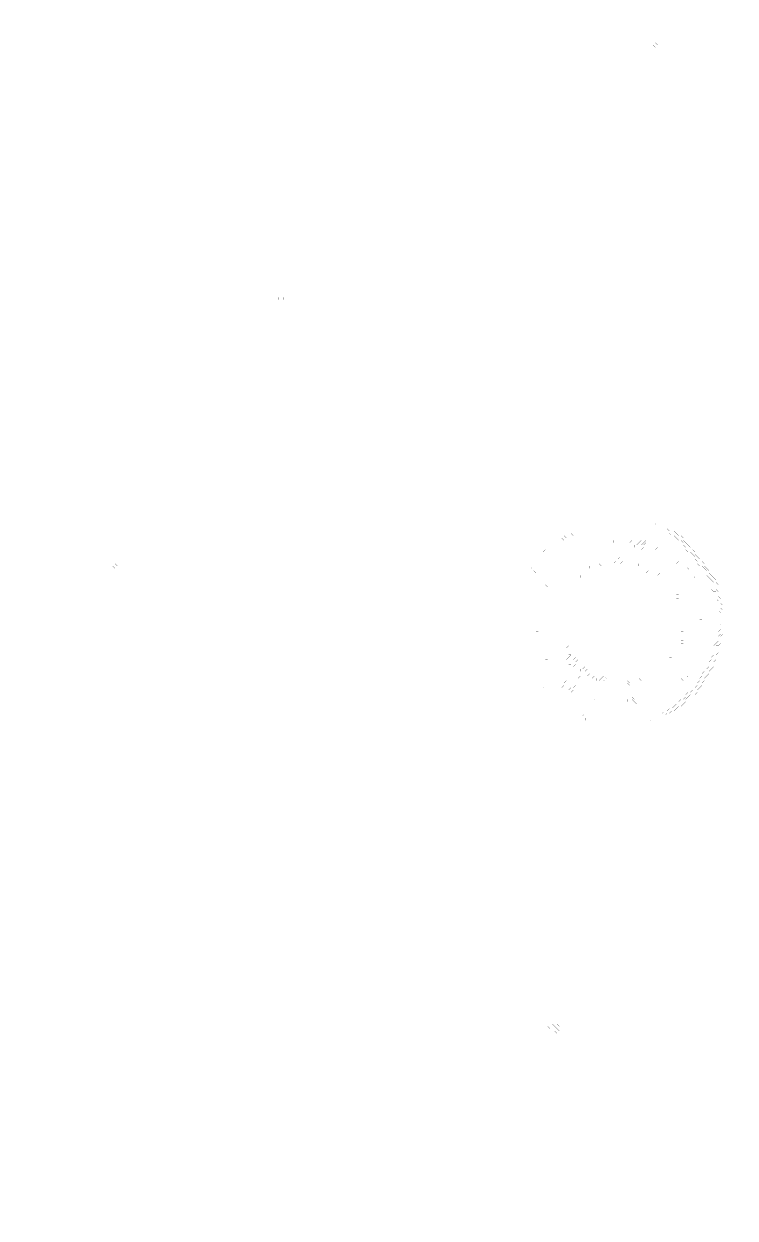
# Model space of a CAD drawing. Header units: metres. Extents: x 0 to 5040, y -5040 to 0.
# Drawn here: x 0 to 3000, y -5040 to 0 of the extents above; entities that cross this region are included whole.
import ezdxf

# ---------------------------------------------------------------- set-up
doc = ezdxf.new("R2010")
doc.units = ezdxf.units.M
for name, color, linetype in [('conductor', 1, 'Continuous'), ('dielectric', 8, 'Continuous'), ('substrate', 5, 'Continuous')]:
    doc.layers.add(name, color=color, linetype=linetype)

msp = doc.modelspace()

# ---------------------------------------------------------------- linework, layer by layer
at = {"layer": 'conductor', "const_width": 0.5}
for points in [[(2515.1, -2091), (2505.3, -2100.9), (2495.4, -2100.9), (2485.5, -2100.9), (2475.7, -2100.9), (2465.8, -2100.9), (2456, -2110.7), (2446.1, -2110.7), (2436.2, -2110.7), (2426.4, -2110.7), (2416.5, -2110.7), (2406.6, -2110.7), (2396.8, -2120.6), (2386.9, -2110.7), (2377.1, -2110.7), (2386.9, -2120.6), (2377.1, -2130.5), (2367.2, -2130.5), (2357.3, -2130.5), (2347.5, -2130.5), (2337.6, -2140.3), (2327.7, -2150.2), (2317.9, -2160.1), (2308, -2150.2), (2308, -2160.1), (2298.1, -2169.9), (2288.3, -2169.9), (2278.4, -2160.1), (2268.6, -2169.9), (2258.7, -2179.8), (2248.8, -2189.6), (2239, -2199.5), (2239, -2209.4), (2229.1, -2219.2), (2219.2, -2219.2), (2219.2, -2229.1), (2209.4, -2239), (2199.5, -2248.8), (2189.6, -2258.7), (2179.8, -2258.7), (2179.8, -2268.6), (2169.9, -2278.4), (2160.1, -2288.3), (2160.1, -2298.1), (2150.2, -2308), (2160.1, -2317.9), (2150.2, -2327.7), (2140.3, -2337.6), (2130.5, -2347.5), (2130.5, -2357.3), (2130.5, -2367.2), (2120.6, -2377.1), (2120.6, -2386.9), (2110.7, -2396.8), (2110.7, -2406.6), (2120.6, -2416.5), (2110.7, -2426.4), (2110.7, -2436.2), (2110.7, -2446.1), (2100.9, -2456), (2100.9, -2465.8), (2100.9, -2475.7), (2100.9, -2485.5), (2100.9, -2495.4), (2100.9, -2505.3), (2110.7, -2515.1), (2110.7, -2525), (2110.7, -2534.9), (2110.7, -2544.7), (2110.7, -2554.6), (2110.7, -2564.5), (2110.7, -2574.3), (2100.9, -2584.2), (2110.7, -2594), (2100.9, -2603.9), (2110.7, -2613.8), (2120.6, -2623.6), (2120.6, -2633.5), (2130.5, -2643.4), (2130.5, -2653.2), (2130.5, -2663.1), (2140.3, -2672.9), (2140.3, -2682.8), (2140.3, -2692.7), (2150.2, -2702.5), (2150.2, -2712.4), (2150.2, -2722.3), (2160.1, -2732.1), (2169.9, -2742), (2179.8, -2751.9), (2179.8, -2761.7), (2189.6, -2771.6), (2199.5, -2781.4), (2209.4, -2791.3), (2209.4, -2801.2), (2219.2, -2811), (2219.2, -2820.9), (2229.1, -2830.8), (2239, -2840.6), (2248.8, -2850.5), (2258.7, -2860.4), (2268.6, -2860.4), (2278.4, -2870.2), (2288.3, -2880.1), (2298.1, -2889.9), (2308, -2899.8), (2317.9, -2899.8), (2327.7, -2909.7), (2337.6, -2909.7), (2347.5, -2909.7), (2357.3, -2919.5), (2367.2, -2909.7), (2377.1, -2919.5), (2386.9, -2929.4), (2396.8, -2929.4), (2406.6, -2929.4), (2416.5, -2939.3), (2426.4, -2939.3), (2436.2, -2939.3), (2446.1, -2939.3), (2456, -2939.3), (2465.8, -2939.3), (2475.7, -2939.3), (2485.5, -2939.3), (2495.4, -2949.1), (2505.3, -2939.3), (2515.1, -2939.3), (2525, -2949.1), (2534.9, -2939.3), (2544.7, -2949.1), (2554.6, -2939.3), (2564.5, -2949.1), (2574.3, -2939.3), (2584.2, -2939.3), (2594, -2939.3), (2603.9, -2929.4), (2613.8, -2929.4), (2623.6, -2929.4), (2633.5, -2929.4), (2643.4, -2929.4), (2653.2, -2919.5), (2663.1, -2919.5), (2672.9, -2909.7), (2682.8, -2909.7), (2692.7, -2909.7), (2702.5, -2899.8), (2712.4, -2899.8), (2722.3, -2889.9), (2732.1, -2889.9), (2742, -2880.1), (2751.9, -2870.2), (2761.7, -2870.2), (2761.7, -2860.4), (2771.6, -2850.5), (2781.4, -2850.5), (2791.3, -2840.6), (2791.3, -2830.8), (2801.2, -2820.9), (2811, -2820.9), (2820.9, -2811), (2830.8, -2811), (2830.8, -2801.2), (2840.6, -2791.3), (2840.6, -2781.4), (2850.5, -2771.6), (2850.5, -2761.7), (2860.4, -2751.9), (2860.4, -2742), (2870.2, -2732.1), (2880.1, -2732.1), (2880.1, -2722.3), (2889.9, -2712.4), (2889.9, -2702.5), (2889.9, -2692.7), (2899.8, -2682.8), (2899.8, -2672.9), (2909.7, -2663.1), (2909.7, -2653.2), (2909.7, -2643.4), (2909.7, -2633.5), (2909.7, -2623.6), (2919.5, -2613.8), (2929.4, -2603.9), (2929.4, -2594), (2929.4, -2584.2), (2939.3, -2574.3), (2929.4, -2564.5), (2939.3, -2554.6), (2929.4, -2544.7), (2939.3, -2534.9), (2939.3, -2525), (2939.3, -2515.1), (2929.4, -2505.3), (2939.3, -2495.4), (2939.3, -2485.5), (2929.4, -2475.7), (2929.4, -2465.8), (2929.4, -2456), (2919.5, -2446.1), (2929.4, -2436.2), (2919.5, -2426.4), (2919.5, -2416.5), (2919.5, -2406.6), (2919.5, -2396.8), (2909.7, -2396.8), (2899.8, -2386.9), (2899.8, -2377.1), (2899.8, -2367.2), (2909.7, -2357.3), (2899.8, -2347.5), (2889.9, -2337.6), (2880.1, -2327.7), (2880.1, -2317.9), (2880.1, -2308), (2870.2, -2298.1), (2860.4, -2288.3), (2850.5, -2288.3), (2840.6, -2278.4), (2840.6, -2268.6), (2830.8, -2258.7), (2830.8, -2248.8), (2820.9, -2239), (2811, -2229.1), (2801.2, -2229.1), (2791.3, -2219.2), (2791.3, -2209.4), (2781.4, -2199.5), (2781.4, -2189.6), (2771.6, -2179.8), (2761.7, -2179.8), (2751.9, -2169.9), (2742, -2160.1), (2732.1, -2160.1), (2722.3, -2150.2), (2712.4, -2150.2), (2702.5, -2140.3), (2692.7, -2140.3), (2682.8, -2140.3), (2672.9, -2140.3), (2663.1, -2130.5), (2663.1, -2120.6), (2653.2, -2110.7), (2643.4, -2100.9), (2633.5, -2100.9), (2623.6, -2100.9), (2613.8, -2100.9), (2603.9, -2091), (2594, -2100.9), (2584.2, -2100.9), (2574.3, -2100.9), (2564.5, -2091), (2554.6, -2091), (2544.7, -2100.9), (2534.9, -2100.9), (2525, -2091)], [(2268.6, -2169.9), (2278.4, -2160.1), (2288.3, -2169.9), (2278.4, -2179.8)], [(2485.5, -2179.8), (2495.4, -2169.9), (2505.3, -2179.8), (2515.1, -2169.9), (2525, -2179.8), (2534.9, -2169.9), (2544.7, -2179.8), (2554.6, -2189.6), (2564.5, -2179.8), (2574.3, -2189.6), (2584.2, -2199.5), (2594, -2189.6), (2603.9, -2199.5), (2613.8, -2189.6), (2623.6, -2179.8), (2633.5, -2179.8), (2643.4, -2189.6), (2643.4, -2199.5), (2653.2, -2199.5), (2663.1, -2199.5), (2672.9, -2209.4), (2663.1, -2219.2), (2672.9, -2209.4), (2682.8, -2219.2), (2692.7, -2219.2), (2702.5, -2219.2), (2712.4, -2229.1), (2722.3, -2229.1), (2732.1, -2239), (2742, -2248.8), (2751.9, -2258.7), (2761.7, -2258.7), (2771.6, -2268.6), (2781.4, -2278.4), (2791.3, -2288.3), (2801.2, -2298.1), (2811, -2308), (2811, -2317.9), (2820.9, -2327.7), (2830.8, -2337.6), (2840.6, -2347.5), (2840.6, -2357.3), (2840.6, -2367.2), (2840.6, -2377.1), (2850.5, -2386.9), (2850.5, -2396.8), (2850.5, -2406.6), (2860.4, -2416.5), (2860.4, -2426.4), (2870.2, -2436.2), (2870.2, -2446.1), (2870.2, -2456), (2870.2, -2465.8), (2880.1, -2475.7), (2870.2, -2485.5), (2870.2, -2495.4), (2870.2, -2505.3), (2870.2, -2515.1), (2870.2, -2525), (2870.2, -2534.9), (2880.1, -2544.7), (2870.2, -2554.6), (2860.4, -2564.5), (2850.5, -2574.3), (2850.5, -2584.2), (2840.6, -2594), (2850.5, -2603.9), (2840.6, -2613.8), (2850.5, -2623.6), (2840.6, -2633.5), (2840.6, -2643.4), (2830.8, -2653.2), (2830.8, -2663.1), (2820.9, -2672.9), (2811, -2682.8), (2811, -2692.7), (2811, -2702.5), (2811, -2712.4), (2801.2, -2722.3), (2801.2, -2732.1), (2801.2, -2742), (2801.2, -2751.9), (2791.3, -2761.7), (2781.4, -2761.7), (2771.6, -2761.7), (2781.4, -2771.6), (2771.6, -2781.4), (2761.7, -2781.4), (2751.9, -2781.4), (2742, -2791.3), (2732.1, -2801.2), (2722.3, -2811), (2712.4, -2820.9), (2702.5, -2820.9), (2692.7, -2830.8), (2682.8, -2830.8), (2672.9, -2830.8), (2663.1, -2830.8), (2653.2, -2830.8), (2643.4, -2830.8), (2633.5, -2840.6), (2623.6, -2840.6), (2613.8, -2850.5), (2603.9, -2860.4), (2594, -2860.4), (2584.2, -2870.2), (2574.3, -2860.4), (2564.5, -2850.5), (2554.6, -2860.4), (2544.7, -2850.5), (2544.7, -2860.4), (2534.9, -2870.2), (2525, -2870.2), (2515.1, -2860.4), (2505.3, -2860.4), (2495.4, -2870.2), (2485.5, -2860.4), (2475.7, -2860.4), (2465.8, -2860.4), (2456, -2860.4), (2446.1, -2860.4), (2436.2, -2860.4), (2426.4, -2850.5), (2416.5, -2850.5), (2406.6, -2850.5), (2396.8, -2860.4), (2386.9, -2850.5), (2377.1, -2850.5), (2367.2, -2850.5), (2357.3, -2840.6), (2357.3, -2830.8), (2347.5, -2830.8), (2337.6, -2830.8), (2327.7, -2820.9), (2317.9, -2811), (2308, -2801.2), (2298.1, -2811), (2288.3, -2801.2), (2278.4, -2791.3), (2268.6, -2801.2), (2258.7, -2791.3), (2258.7, -2781.4), (2248.8, -2771.6), (2248.8, -2761.7), (2239, -2761.7), (2229.1, -2751.9), (2219.2, -2742), (2219.2, -2732.1), (2209.4, -2722.3), (2199.5, -2712.4), (2199.5, -2702.5), (2199.5, -2692.7), (2189.6, -2682.8), (2189.6, -2672.9), (2189.6, -2663.1), (2179.8, -2653.2), (2189.6, -2643.4), (2179.8, -2633.5), (2169.9, -2623.6), (2169.9, -2613.8), (2169.9, -2603.9), (2160.1, -2594), (2150.2, -2584.2), (2160.1, -2574.3), (2150.2, -2564.5), (2160.1, -2554.6), (2150.2, -2544.7), (2160.1, -2534.9), (2160.1, -2525), (2160.1, -2515.1), (2150.2, -2505.3), (2160.1, -2495.4), (2160.1, -2485.5), (2160.1, -2475.7), (2150.2, -2465.8), (2160.1, -2456), (2160.1, -2446.1), (2169.9, -2436.2), (2160.1, -2426.4), (2169.9, -2416.5), (2169.9, -2406.6), (2179.8, -2396.8), (2169.9, -2386.9), (2179.8, -2377.1), (2189.6, -2367.2), (2199.5, -2357.3), (2209.4, -2347.5), (2219.2, -2337.6), (2219.2, -2327.7), (2229.1, -2317.9), (2229.1, -2308), (2239, -2298.1), (2248.8, -2298.1), (2258.7, -2298.1), (2268.6, -2288.3), (2278.4, -2278.4), (2278.4, -2268.6), (2288.3, -2258.7), (2298.1, -2258.7), (2308, -2258.7), (2317.9, -2248.8), (2317.9, -2239), (2327.7, -2229.1), (2337.6, -2229.1), (2347.5, -2229.1), (2357.3, -2219.2), (2367.2, -2219.2), (2377.1, -2209.4), (2386.9, -2209.4), (2396.8, -2209.4), (2406.6, -2199.5), (2416.5, -2189.6), (2426.4, -2189.6), (2436.2, -2189.6), (2446.1, -2179.8), (2456, -2189.6), (2465.8, -2179.8), (2475.7, -2189.6), (2485.5, -2189.6)], [(2544.7, -2179.8), (2554.6, -2169.9), (2564.5, -2179.8), (2554.6, -2189.6)], [(2594, -2189.6), (2603.9, -2179.8), (2613.8, -2189.6), (2603.9, -2199.5)], [(2495.4, -2268.6), (2485.5, -2278.4), (2475.7, -2278.4), (2465.8, -2278.4), (2456, -2278.4), (2446.1, -2278.4), (2436.2, -2288.3), (2426.4, -2278.4), (2416.5, -2288.3), (2406.6, -2298.1), (2396.8, -2298.1), (2386.9, -2308), (2377.1, -2317.9), (2367.2, -2317.9), (2357.3, -2327.7), (2347.5, -2327.7), (2347.5, -2337.6), (2337.6, -2347.5), (2327.7, -2357.3), (2317.9, -2357.3), (2317.9, -2367.2), (2308, -2377.1), (2298.1, -2386.9), (2298.1, -2396.8), (2298.1, -2406.6), (2288.3, -2416.5), (2288.3, -2426.4), (2278.4, -2436.2), (2278.4, -2446.1), (2278.4, -2456), (2278.4, -2465.8), (2268.6, -2475.7), (2268.6, -2485.5), (2268.6, -2495.4), (2268.6, -2505.3), (2268.6, -2515.1), (2268.6, -2525), (2268.6, -2534.9), (2268.6, -2544.7), (2268.6, -2554.6), (2268.6, -2564.5), (2278.4, -2574.3), (2278.4, -2584.2), (2278.4, -2594), (2278.4, -2603.9), (2288.3, -2613.8), (2298.1, -2623.6), (2288.3, -2633.5), (2298.1, -2643.4), (2298.1, -2653.2), (2298.1, -2663.1), (2308, -2663.1), (2317.9, -2672.9), (2317.9, -2682.8), (2327.7, -2692.7), (2337.6, -2702.5), (2347.5, -2712.4), (2357.3, -2722.3), (2367.2, -2732.1), (2377.1, -2742), (2386.9, -2751.9), (2396.8, -2761.7), (2406.6, -2751.9), (2416.5, -2761.7), (2416.5, -2771.6), (2426.4, -2771.6), (2436.2, -2761.7), (2446.1, -2771.6), (2456, -2771.6), (2465.8, -2771.6), (2475.7, -2771.6), (2485.5, -2781.4), (2495.4, -2781.4), (2505.3, -2781.4), (2515.1, -2781.4), (2525, -2771.6), (2534.9, -2771.6), (2544.7, -2771.6), (2554.6, -2781.4), (2564.5, -2781.4), (2574.3, -2771.6), (2584.2, -2771.6), (2594, -2761.7), (2603.9, -2771.6), (2613.8, -2761.7), (2623.6, -2761.7), (2633.5, -2761.7), (2633.5, -2751.9), (2643.4, -2742), (2653.2, -2742), (2663.1, -2732.1), (2672.9, -2732.1), (2672.9, -2722.3), (2682.8, -2712.4), (2692.7, -2712.4), (2702.5, -2702.5), (2712.4, -2692.7), (2712.4, -2682.8), (2722.3, -2672.9), (2732.1, -2672.9), (2732.1, -2663.1), (2742, -2653.2), (2742, -2643.4), (2751.9, -2633.5), (2751.9, -2623.6), (2761.7, -2613.8), (2771.6, -2603.9), (2781.4, -2603.9), (2771.6, -2594), (2771.6, -2584.2), (2771.6, -2574.3), (2781.4, -2564.5), (2771.6, -2564.5), (2761.7, -2554.6), (2771.6, -2544.7), (2771.6, -2534.9), (2781.4, -2525), (2771.6, -2515.1), (2771.6, -2505.3), (2771.6, -2495.4), (2761.7, -2485.5), (2761.7, -2475.7), (2761.7, -2465.8), (2751.9, -2456), (2751.9, -2446.1), (2751.9, -2436.2), (2742, -2426.4), (2751.9, -2416.5), (2742, -2406.6), (2732.1, -2416.5), (2722.3, -2406.6), (2722.3, -2396.8), (2722.3, -2386.9), (2712.4, -2377.1), (2712.4, -2367.2), (2702.5, -2357.3), (2692.7, -2347.5), (2682.8, -2337.6), (2672.9, -2337.6), (2663.1, -2327.7), (2653.2, -2327.7), (2643.4, -2317.9), (2633.5, -2308), (2623.6, -2317.9), (2613.8, -2308), (2603.9, -2298.1), (2594, -2288.3), (2594, -2278.4), (2584.2, -2278.4), (2574.3, -2278.4), (2564.5, -2278.4), (2554.6, -2278.4), (2544.7, -2278.4), (2534.9, -2268.6), (2525, -2268.6), (2515.1, -2278.4), (2505.3, -2278.4)], [(2317.9, -2682.8), (2327.7, -2672.9), (2337.6, -2682.8), (2327.7, -2692.7)], [(2357.3, -2722.3), (2367.2, -2712.4), (2377.1, -2722.3), (2367.2, -2732.1)], [(2436.2, -2761.7), (2446.1, -2751.9), (2456, -2761.7), (2446.1, -2771.6)], [(2298.1, -2811), (2308, -2801.2), (2317.9, -2811), (2308, -2820.9)]]:
    msp.add_lwpolyline(points, close=True, dxfattribs=at)
at = {"layer": 'dielectric', "const_width": 0.5}
for points in [[(1104.7, -1163.9)], [(2623.6, -2189.6)], [(2672.9, -2229.1)], [(2229.1, -2327.7)], [(2308, -2663.1)], [(2919.5, -2623.6)], [(2367.2, -2742)], [(2386.9, -2742)]]:
    msp.add_lwpolyline(points, close=True, dxfattribs=at)
at = {"layer": 'substrate', "const_width": 0.5}
msp.add_lwpolyline([(3008.3, 0), (2998.4, 0), (2988.6, 0), (2978.7, 0), (2968.8, 0), (2959, 0), (2949.1, 0), (2939.3, 0), (2929.4, 0), (2919.5, 0), (2909.7, 0), (2899.8, 0), (2889.9, 0), (2880.1, 0), (2870.2, 0), (2860.4, 0), (2850.5, 0), (2840.6, 0), (2830.8, 0), (2820.9, 0), (2811, 0), (2801.2, 0), (2791.3, 0), (2781.4, 0), (2771.6, 0), (2761.7, 0), (2751.9, 0), (2742, 0), (2732.1, 0), (2722.3, 0), (2712.4, 0), (2702.5, 0), (2692.7, 0), (2682.8, 0), (2672.9, 0), (2663.1, 0), (2653.2, 0), (2643.4, 0), (2633.5, 0), (2623.6, 0), (2613.8, 0), (2603.9, 0), (2594, 0), (2584.2, 0), (2574.3, 0), (2564.5, 0), (2554.6, 0), (2544.7, 0), (2534.9, 0), (2525, 0), (2515.1, 0), (2505.3, 0), (2495.4, 0), (2485.5, 0), (2475.7, 0), (2465.8, 0), (2456, 0), (2446.1, 0), (2436.2, 0), (2426.4, 0), (2416.5, 0), (2406.6, 0), (2396.8, 0), (2386.9, 0), (2377.1, 0), (2367.2, 0), (2357.3, 0), (2347.5, 0), (2337.6, 0), (2327.7, 0), (2317.9, 0), (2308, 0), (2298.1, 0), (2288.3, 0), (2278.4, 0), (2268.6, 0), (2258.7, 0), (2248.8, 0), (2239, 0), (2229.1, 0), (2219.2, 0), (2209.4, 0), (2199.5, 0), (2189.6, 0), (2179.8, 0), (2169.9, 0), (2160.1, 0), (2150.2, 0), (2140.3, 0), (2130.5, 0), (2120.6, 0), (2110.7, 0), (2100.9, 0), (2091, 0), (2081.2, 0), (2071.3, 0), (2061.4, 0), (2051.6, 0), (2041.7, 0), (2031.8, 0), (2022, 0), (2012.1, 0), (2002.2, 0), (1992.4, 0), (1982.5, 0), (1972.7, 0), (1962.8, 0), (1952.9, 0), (1943.1, 0), (1933.2, 0), (1923.3, 0), (1913.5, 0), (1903.6, 0), (1893.8, 0), (1883.9, 0), (1874, 0), (1864.2, 0), (1854.3, 0), (1844.4, 0), (1834.6, 0), (1824.7, 0), (1814.8, 0), (1805, 0), (1795.1, 0), (1785.3, 0), (1775.4, 0), (1765.5, 0), (1755.7, 0), (1745.8, 0), (1735.9, 0), (1726.1, 0), (1716.2, 0), (1706.3, 0), (1696.5, 0), (1686.6, 0), (1676.8, 0), (1666.9, 0), (1657, 0), (1647.2, 0), (1637.3, 0), (1627.4, 0), (1617.6, 0), (1607.7, 0), (1597.9, 0), (1588, 0), (1578.1, 0), (1568.3, 0), (1558.4, 0), (1548.5, 0), (1538.7, 0), (1528.8, 0), (1518.9, 0), (1509.1, 0), (1499.2, 0), (1489.4, 0), (1479.5, 0), (1469.6, 0), (1459.8, 0), (1449.9, 0), (1440, 0), (1430.2, 0), (1420.3, 0), (1410.4, 0), (1400.6, 0), (1390.7, 0), (1380.9, 0), (1371, 0), (1361.1, 0), (1351.3, 0), (1341.4, 0), (1331.5, 0), (1321.7, 0), (1311.8, 0), (1302, 0), (1292.1, 0), (1282.2, 0), (1272.4, 0), (1262.5, 0), (1252.6, 0), (1242.8, 0), (1232.9, 0), (1223, 0), (1213.2, 0), (1203.3, 0), (1193.5, 0), (1183.6, 0), (1173.7, 0), (1163.9, 0), (1154, 0), (1144.1, 0), (1134.3, 0), (1124.4, 0), (1114.6, 0), (1104.7, 0), (1094.8, 0), (1085, 0), (1075.1, 0), (1065.2, 0), (1055.4, 0), (1045.5, 0), (1035.6, 0), (1025.8, 0), (1015.9, 0), (1006.1, 0), (996.2, 0), (986.3, 0), (976.5, 0), (966.6, 0), (956.7, 0), (946.9, 0), (937, 0), (927.1, 0), (917.3, 0), (907.4, 0), (897.6, 0), (887.7, 0), (877.8, 0), (868, 0), (858.1, 0), (848.2, 0), (838.4, 0), (828.5, 0), (818.7, 0), (808.8, 0), (798.9, 0), (789.1, 0), (779.2, 0), (769.3, 0), (759.5, 0), (749.6, 0), (739.7, 0), (729.9, 0), (720, 0), (710.2, 0), (700.3, 0), (690.4, 0), (680.6, 0), (670.7, 0), (660.8, 0), (651, 0), (641.1, 0), (631.2, 0), (621.4, 0), (611.5, 0), (601.7, 0), (591.8, 0), (581.9, 0), (572.1, 0), (562.2, 0), (552.3, 0), (542.5, 0), (532.6, 0), (522.8, 0), (512.9, 0), (503, 0), (493.2, 0), (483.3, 0), (473.4, 0), (463.6, 0), (453.7, 0), (443.8, 0), (434, 0), (424.1, 0), (414.3, 0), (404.4, 0), (394.5, 0), (384.7, 0), (374.8, 0), (364.9, 0), (355.1, 0), (345.2, 0), (335.4, 0), (325.5, 0), (315.6, 0), (305.8, 0), (295.9, 0), (286, 0), (276.2, 0), (266.3, 0), (256.4, 0), (246.6, 0), (236.7, 0), (226.9, 0), (217, 0), (207.1, 0), (197.3, 0), (187.4, 0), (177.5, 0), (167.7, 0), (157.8, 0), (147.9, 0), (138.1, 0), (128.2, 0), (118.4, 0), (108.5, 0), (98.6, 0), (88.8, 0), (78.9, 0), (69, 0), (59.2, 0), (49.3, 0), (39.5, 0), (29.6, 0), (19.7, 0), (9.9, 0), (0, 0), (0, -9.9), (0, -19.7), (0, -29.6), (0, -39.5), (0, -49.3), (0, -59.2), (0, -69), (0, -78.9), (0, -88.8), (0, -98.6), (0, -108.5), (0, -118.4), (0, -128.2), (0, -138.1), (0, -147.9), (0, -157.8), (0, -167.7), (0, -177.5), (0, -187.4), (0, -197.3), (0, -207.1), (0, -217), (0, -226.9), (0, -236.7), (0, -246.6), (0, -256.4), (0, -266.3), (0, -276.2), (0, -286), (0, -295.9), (0, -305.8), (0, -315.6), (0, -325.5), (0, -335.4), (0, -345.2), (0, -355.1), (0, -364.9), (0, -374.8), (0, -384.7), (0, -394.5), (0, -404.4), (0, -414.3), (0, -424.1), (0, -434), (0, -443.8), (0, -453.7), (0, -463.6), (0, -473.4), (0, -483.3), (0, -493.2), (0, -503), (0, -512.9), (0, -522.8), (0, -532.6), (0, -542.5), (0, -552.3), (0, -562.2), (0, -572.1), (0, -581.9), (0, -591.8), (0, -601.7), (0, -611.5), (0, -621.4), (0, -631.2), (0, -641.1), (0, -651), (0, -660.8), (0, -670.7), (0, -680.6), (0, -690.4), (0, -700.3), (0, -710.2), (0, -720), (0, -729.9), (0, -739.7), (0, -749.6), (0, -759.5), (0, -769.3), (0, -779.2), (0, -789.1), (0, -798.9), (0, -808.8), (0, -818.7), (0, -828.5), (0, -838.4), (0, -848.2), (0, -858.1), (0, -868), (0, -877.8), (0, -887.7), (0, -897.6), (0, -907.4), (0, -917.3), (0, -927.1), (0, -937), (0, -946.9), (0, -956.7), (0, -966.6), (0, -976.5), (0, -986.3), (0, -996.2), (0, -1006.1), (0, -1015.9), (0, -1025.8), (0, -1035.6), (0, -1045.5), (0, -1055.4), (0, -1065.2), (0, -1075.1), (0, -1085), (0, -1094.8), (0, -1104.7), (0, -1114.6), (0, -1124.4), (0, -1134.3), (0, -1144.1), (0, -1154), (0, -1163.9), (0, -1173.7), (0, -1183.6), (0, -1193.5), (0, -1203.3), (0, -1213.2), (0, -1223), (0, -1232.9), (0, -1242.8), (0, -1252.6), (0, -1262.5), (0, -1272.4), (0, -1282.2), (0, -1292.1), (0, -1302), (0, -1311.8), (0, -1321.7), (0, -1331.5), (0, -1341.4), (0, -1351.3), (0, -1361.1), (0, -1371), (0, -1380.9), (0, -1390.7), (0, -1400.6), (0, -1410.4), (0, -1420.3), (0, -1430.2), (0, -1440), (0, -1449.9), (0, -1459.8), (0, -1469.6), (0, -1479.5), (0, -1489.4), (0, -1499.2), (0, -1509.1), (0, -1518.9), (0, -1528.8), (0, -1538.7), (0, -1548.5), (0, -1558.4), (0, -1568.3), (0, -1578.1), (0, -1588), (0, -1597.9), (0, -1607.7), (0, -1617.6), (0, -1627.4), (0, -1637.3), (0, -1647.2), (0, -1657), (0, -1666.9), (0, -1676.8), (0, -1686.6), (0, -1696.5), (0, -1706.3), (0, -1716.2), (0, -1726.1), (0, -1735.9), (0, -1745.8), (0, -1755.7), (0, -1765.5), (0, -1775.4), (0, -1785.3), (0, -1795.1), (0, -1805), (0, -1814.8), (0, -1824.7), (0, -1834.6), (0, -1844.4), (0, -1854.3), (0, -1864.2), (0, -1874), (0, -1883.9), (0, -1893.8), (0, -1903.6), (0, -1913.5), (0, -1923.3), (0, -1933.2), (0, -1943.1), (0, -1952.9), (0, -1962.8), (0, -1972.7), (0, -1982.5), (0, -1992.4), (0, -2002.2), (0, -2012.1), (0, -2022), (0, -2031.8), (0, -2041.7), (0, -2051.6), (0, -2061.4), (0, -2071.3), (0, -2081.2), (0, -2091), (0, -2100.9), (0, -2110.7), (0, -2120.6), (0, -2130.5), (0, -2140.3), (0, -2150.2), (0, -2160.1), (0, -2169.9), (0, -2179.8), (0, -2189.6), (0, -2199.5), (0, -2209.4), (0, -2219.2), (0, -2229.1), (0, -2239), (0, -2248.8), (0, -2258.7), (0, -2268.6), (0, -2278.4), (0, -2288.3), (0, -2298.1), (0, -2308), (0, -2317.9), (0, -2327.7), (0, -2337.6), (0, -2347.5), (0, -2357.3), (0, -2367.2), (0, -2377.1), (0, -2386.9), (0, -2396.8), (0, -2406.6), (0, -2416.5), (0, -2426.4), (0, -2436.2), (0, -2446.1), (0, -2456), (0, -2465.8), (0, -2475.7), (0, -2485.5), (0, -2495.4), (0, -2505.3), (0, -2515.1), (0, -2525), (0, -2534.9), (0, -2544.7), (0, -2554.6), (0, -2564.5), (0, -2574.3), (0, -2584.2), (0, -2594), (0, -2603.9), (0, -2613.8), (0, -2623.6), (0, -2633.5), (0, -2643.4), (0, -2653.2), (0, -2663.1), (0, -2672.9), (0, -2682.8), (0, -2692.7), (0, -2702.5), (0, -2712.4), (0, -2722.3), (0, -2732.1), (0, -2742), (0, -2751.9), (0, -2761.7), (0, -2771.6), (0, -2781.4), (0, -2791.3), (0, -2801.2), (0, -2811), (0, -2820.9), (0, -2830.8), (0, -2840.6), (0, -2850.5), (0, -2860.4), (0, -2870.2), (0, -2880.1), (0, -2889.9), (0, -2899.8), (0, -2909.7), (0, -2919.5), (0, -2929.4), (0, -2939.3), (0, -2949.1), (0, -2959), (0, -2968.8), (0, -2978.7), (0, -2988.6), (0, -2998.4), (0, -3008.3), (0, -3018.2), (0, -3028), (0, -3037.9), (0, -3047.8), (0, -3057.6), (0, -3067.5), (0, -3077.3), (0, -3087.2), (0, -3097.1), (0, -3106.9), (0, -3116.8), (0, -3126.7), (0, -3136.5), (0, -3146.4), (0, -3156.2), (0, -3166.1), (0, -3176), (0, -3185.8), (0, -3195.7), (0, -3205.6), (0, -3215.4), (0, -3225.3), (0, -3235.2), (0, -3245), (0, -3254.9), (0, -3264.7), (0, -3274.6), (0, -3284.5), (0, -3294.3), (0, -3304.2), (0, -3314.1), (0, -3323.9), (0, -3333.8), (0, -3343.7), (0, -3353.5), (0, -3363.4), (0, -3373.2), (0, -3383.1), (0, -3393), (0, -3402.8), (0, -3412.7), (0, -3422.6), (0, -3432.4), (0, -3442.3), (0, -3452.1), (0, -3462), (0, -3471.9), (0, -3481.7), (0, -3491.6), (0, -3501.5), (0, -3511.3), (0, -3521.2), (0, -3531.1), (0, -3540.9), (0, -3550.8), (0, -3560.6), (0, -3570.5), (0, -3580.4), (0, -3590.2), (0, -3600.1), (0, -3610), (0, -3619.8), (0, -3629.7), (0, -3639.6), (0, -3649.4), (0, -3659.3), (0, -3669.1), (0, -3679), (0, -3688.9), (0, -3698.7), (0, -3708.6), (0, -3718.5), (0, -3728.3), (0, -3738.2), (0, -3748), (0, -3757.9), (0, -3767.8), (0, -3777.6), (0, -3787.5), (0, -3797.4), (0, -3807.2), (0, -3817.1), (0, -3827), (0, -3836.8), (0, -3846.7), (0, -3856.5), (0, -3866.4), (0, -3876.3), (0, -3886.1), (0, -3896), (0, -3905.9), (0, -3915.7), (0, -3925.6), (0, -3935.4), (0, -3945.3), (0, -3955.2), (0, -3965), (0, -3974.9), (0, -3984.8), (0, -3994.6), (0, -4004.5), (0, -4014.4), (0, -4024.2), (0, -4034.1), (0, -4043.9), (0, -4053.8), (0, -4063.7), (0, -4073.5), (0, -4083.4), (0, -4093.3), (0, -4103.1), (0, -4113), (0, -4122.9), (0, -4132.7), (0, -4142.6), (0, -4152.4), (0, -4162.3), (0, -4172.2), (0, -4182), (0, -4191.9), (0, -4201.8), (0, -4211.6), (0, -4221.5), (0, -4231.3), (0, -4241.2), (0, -4251.1), (0, -4260.9), (0, -4270.8), (0, -4280.7), (0, -4290.5), (0, -4300.4), (0, -4310.3), (0, -4320.1), (0, -4330), (0, -4339.8), (0, -4349.7), (0, -4359.6), (0, -4369.4), (0, -4379.3), (0, -4389.2), (0, -4399), (0, -4408.9), (0, -4418.8), (0, -4428.6), (0, -4438.5), (0, -4448.3), (0, -4458.2), (0, -4468.1), (0, -4477.9), (0, -4487.8), (0, -4497.7), (0, -4507.5), (0, -4517.4), (0, -4527.2), (0, -4537.1), (0, -4547), (0, -4556.8), (0, -4566.7), (0, -4576.6), (0, -4586.4), (0, -4596.3), (0, -4606.2), (0, -4616), (0, -4625.9), (0, -4635.7), (0, -4645.6), (0, -4655.5), (0, -4665.3), (0, -4675.2), (0, -4685.1), (0, -4694.9), (0, -4704.8), (0, -4714.6), (0, -4724.5), (0, -4734.4), (0, -4744.2), (0, -4754.1), (0, -4764), (0, -4773.8), (0, -4783.7), (0, -4793.6), (0, -4803.4), (0, -4813.3), (0, -4823.1), (0, -4833), (0, -4842.9), (0, -4852.7), (0, -4862.6), (0, -4872.5), (0, -4882.3), (0, -4892.2), (0, -4902.1), (0, -4911.9), (0, -4921.8), (0, -4931.6), (0, -4941.5), (0, -4951.4), (0, -4961.2), (0, -4971.1), (0, -4981), (0, -4990.8), (0, -5000.7), (0, -5010.5), (0, -5020.4), (0, -5030.3), (0, -5040.1), (9.9, -5040.1), (19.7, -5040.1), (29.6, -5040.1), (39.5, -5040.1), (49.3, -5040.1), (59.2, -5040.1), (69, -5040.1), (78.9, -5040.1), (88.8, -5040.1), (98.6, -5040.1), (108.5, -5040.1), (118.4, -5040.1), (128.2, -5040.1), (138.1, -5040.1), (147.9, -5040.1), (157.8, -5040.1), (167.7, -5040.1), (177.5, -5040.1), (187.4, -5040.1), (197.3, -5040.1), (207.1, -5040.1), (217, -5040.1), (226.9, -5040.1), (236.7, -5040.1), (246.6, -5040.1), (256.4, -5040.1), (266.3, -5040.1), (276.2, -5040.1), (286, -5040.1), (295.9, -5040.1), (305.8, -5040.1), (315.6, -5040.1), (325.5, -5040.1), (335.4, -5040.1), (345.2, -5040.1), (355.1, -5040.1), (364.9, -5040.1), (374.8, -5040.1), (384.7, -5040.1), (394.5, -5040.1), (404.4, -5040.1), (414.3, -5040.1), (424.1, -5040.1), (434, -5040.1), (443.8, -5040.1), (453.7, -5040.1), (463.6, -5040.1), (473.4, -5040.1), (483.3, -5040.1), (493.2, -5040.1), (503, -5040.1), (512.9, -5040.1), (522.8, -5040.1), (532.6, -5040.1), (542.5, -5040.1), (552.3, -5040.1), (562.2, -5040.1), (572.1, -5040.1), (581.9, -5040.1), (591.8, -5040.1), (601.7, -5040.1), (611.5, -5040.1), (621.4, -5040.1), (631.2, -5040.1), (641.1, -5040.1), (651, -5040.1), (660.8, -5040.1), (670.7, -5040.1), (680.6, -5040.1), (690.4, -5040.1), (700.3, -5040.1), (710.2, -5040.1), (720, -5040.1), (729.9, -5040.1), (739.7, -5040.1), (749.6, -5040.1), (759.5, -5040.1), (769.3, -5040.1), (779.2, -5040.1), (789.1, -5040.1), (798.9, -5040.1), (808.8, -5040.1), (818.7, -5040.1), (828.5, -5040.1), (838.4, -5040.1), (848.2, -5040.1), (858.1, -5040.1), (868, -5040.1), (877.8, -5040.1), (887.7, -5040.1), (897.6, -5040.1), (907.4, -5040.1), (917.3, -5040.1), (927.1, -5040.1), (937, -5040.1), (946.9, -5040.1), (956.7, -5040.1), (966.6, -5040.1), (976.5, -5040.1), (986.3, -5040.1), (996.2, -5040.1), (1006.1, -5040.1), (1015.9, -5040.1), (1025.8, -5040.1), (1035.6, -5040.1), (1045.5, -5040.1), (1055.4, -5040.1), (1065.2, -5040.1), (1075.1, -5040.1), (1085, -5040.1), (1094.8, -5040.1), (1104.7, -5040.1), (1114.6, -5040.1), (1124.4, -5040.1), (1134.3, -5040.1), (1144.1, -5040.1), (1154, -5040.1), (1163.9, -5040.1), (1173.7, -5040.1), (1183.6, -5040.1), (1193.5, -5040.1), (1203.3, -5040.1), (1213.2, -5040.1), (1223, -5040.1), (1232.9, -5040.1), (1242.8, -5040.1), (1252.6, -5040.1), (1262.5, -5040.1), (1272.4, -5040.1), (1282.2, -5040.1), (1292.1, -5040.1), (1302, -5040.1), (1311.8, -5040.1), (1321.7, -5040.1), (1331.5, -5040.1), (1341.4, -5040.1), (1351.3, -5040.1), (1361.1, -5040.1), (1371, -5040.1), (1380.9, -5040.1), (1390.7, -5040.1), (1400.6, -5040.1), (1410.4, -5040.1), (1420.3, -5040.1), (1430.2, -5040.1), (1440, -5040.1), (1449.9, -5040.1), (1459.8, -5040.1), (1469.6, -5040.1), (1479.5, -5040.1), (1489.4, -5040.1), (1499.2, -5040.1), (1509.1, -5040.1), (1518.9, -5040.1), (1528.8, -5040.1), (1538.7, -5040.1), (1548.5, -5040.1), (1558.4, -5040.1), (1568.3, -5040.1), (1578.1, -5040.1), (1588, -5040.1), (1597.9, -5040.1), (1607.7, -5040.1), (1617.6, -5040.1), (1627.4, -5040.1), (1637.3, -5040.1), (1647.2, -5040.1), (1657, -5040.1), (1666.9, -5040.1), (1676.8, -5040.1), (1686.6, -5040.1), (1696.5, -5040.1), (1706.3, -5040.1), (1716.2, -5040.1), (1726.1, -5040.1), (1735.9, -5040.1), (1745.8, -5040.1), (1755.7, -5040.1), (1765.5, -5040.1), (1775.4, -5040.1), (1785.3, -5040.1), (1795.1, -5040.1), (1805, -5040.1), (1814.8, -5040.1), (1824.7, -5040.1), (1834.6, -5040.1), (1844.4, -5040.1), (1854.3, -5040.1), (1864.2, -5040.1), (1874, -5040.1), (1883.9, -5040.1), (1893.8, -5040.1), (1903.6, -5040.1), (1913.5, -5040.1), (1923.3, -5040.1), (1933.2, -5040.1), (1943.1, -5040.1), (1952.9, -5040.1), (1962.8, -5040.1), (1972.7, -5040.1), (1982.5, -5040.1), (1992.4, -5040.1), (2002.2, -5040.1), (2012.1, -5040.1), (2022, -5040.1), (2031.8, -5040.1), (2041.7, -5040.1), (2051.6, -5040.1), (2061.4, -5040.1), (2071.3, -5040.1), (2081.2, -5040.1), (2091, -5040.1), (2100.9, -5040.1), (2110.7, -5040.1), (2120.6, -5040.1), (2130.5, -5040.1), (2140.3, -5040.1), (2150.2, -5040.1), (2160.1, -5040.1), (2169.9, -5040.1), (2179.8, -5040.1), (2189.6, -5040.1), (2199.5, -5040.1), (2209.4, -5040.1), (2219.2, -5040.1), (2229.1, -5040.1), (2239, -5040.1), (2248.8, -5040.1), (2258.7, -5040.1), (2268.6, -5040.1), (2278.4, -5040.1), (2288.3, -5040.1), (2298.1, -5040.1), (2308, -5040.1), (2317.9, -5040.1), (2327.7, -5040.1), (2337.6, -5040.1), (2347.5, -5040.1), (2357.3, -5040.1), (2367.2, -5040.1), (2377.1, -5040.1), (2386.9, -5040.1), (2396.8, -5040.1), (2406.6, -5040.1), (2416.5, -5040.1), (2426.4, -5040.1), (2436.2, -5040.1), (2446.1, -5040.1), (2456, -5040.1), (2465.8, -5040.1), (2475.7, -5040.1), (2485.5, -5040.1), (2495.4, -5040.1), (2505.3, -5040.1), (2515.1, -5040.1), (2525, -5040.1), (2534.9, -5040.1), (2544.7, -5040.1), (2554.6, -5040.1), (2564.5, -5040.1), (2574.3, -5040.1), (2584.2, -5040.1), (2594, -5040.1), (2603.9, -5040.1), (2613.8, -5040.1), (2623.6, -5040.1), (2633.5, -5040.1), (2643.4, -5040.1), (2653.2, -5040.1), (2663.1, -5040.1), (2672.9, -5040.1), (2682.8, -5040.1), (2692.7, -5040.1), (2702.5, -5040.1), (2712.4, -5040.1), (2722.3, -5040.1), (2732.1, -5040.1), (2742, -5040.1), (2751.9, -5040.1), (2761.7, -5040.1), (2771.6, -5040.1), (2781.4, -5040.1), (2791.3, -5040.1), (2801.2, -5040.1), (2811, -5040.1), (2820.9, -5040.1), (2830.8, -5040.1), (2840.6, -5040.1), (2850.5, -5040.1), (2860.4, -5040.1), (2870.2, -5040.1), (2880.1, -5040.1), (2889.9, -5040.1), (2899.8, -5040.1), (2909.7, -5040.1), (2919.5, -5040.1), (2929.4, -5040.1), (2939.3, -5040.1), (2949.1, -5040.1), (2959, -5040.1), (2968.8, -5040.1), (2978.7, -5040.1), (2988.6, -5040.1), (2998.4, -5040.1), (3008.3, -5040.1)], dxfattribs=at)
for points in [[(2653.2, -88.8), (2663.1, -78.9), (2672.9, -88.8), (2663.1, -98.6)], [(1075.1, -1154), (1085, -1144.1), (1094.8, -1154), (1094.8, -1163.9), (1085, -1173.7), (1075.1, -1163.9)], [(1745.8, -1154), (1755.7, -1144.1), (1765.5, -1154), (1755.7, -1163.9)], [(2465.8, -2091), (2475.7, -2081.2), (2485.5, -2081.2), (2495.4, -2091), (2505.3, -2081.2), (2515.1, -2081.2), (2525, -2081.2), (2534.9, -2081.2), (2544.7, -2081.2), (2554.6, -2081.2), (2564.5, -2081.2), (2574.3, -2081.2), (2584.2, -2081.2), (2594, -2081.2), (2603.9, -2081.2), (2613.8, -2081.2), (2623.6, -2081.2), (2633.5, -2081.2), (2643.4, -2081.2), (2653.2, -2091), (2653.2, -2100.9), (2663.1, -2110.7), (2672.9, -2120.6), (2682.8, -2130.5), (2692.7, -2130.5), (2702.5, -2130.5), (2712.4, -2130.5), (2722.3, -2140.3), (2732.1, -2140.3), (2742, -2140.3), (2751.9, -2150.2), (2761.7, -2160.1), (2771.6, -2160.1), (2781.4, -2169.9), (2781.4, -2179.8), (2791.3, -2189.6), (2801.2, -2199.5), (2811, -2209.4), (2811, -2219.2), (2820.9, -2219.2), (2830.8, -2229.1), (2830.8, -2239), (2840.6, -2248.8), (2850.5, -2258.7), (2850.5, -2268.6), (2860.4, -2268.6), (2870.2, -2278.4), (2870.2, -2288.3), (2880.1, -2298.1), (2889.9, -2308), (2889.9, -2317.9), (2899.8, -2327.7), (2909.7, -2337.6), (2919.5, -2347.5), (2919.5, -2357.3), (2929.4, -2367.2), (2929.4, -2377.1), (2919.5, -2386.9), (2929.4, -2396.8), (2929.4, -2406.6), (2929.4, -2416.5), (2939.3, -2426.4), (2939.3, -2436.2), (2939.3, -2446.1), (2949.1, -2456), (2939.3, -2465.8), (2949.1, -2475.7), (2949.1, -2485.5), (2949.1, -2495.4), (2949.1, -2505.3), (2949.1, -2515.1), (2949.1, -2525), (2949.1, -2534.9), (2949.1, -2544.7), (2949.1, -2554.6), (2949.1, -2564.5), (2949.1, -2574.3), (2939.3, -2584.2), (2939.3, -2594), (2939.3, -2603.9), (2939.3, -2613.8), (2929.4, -2623.6), (2919.5, -2623.6), (2929.4, -2633.5), (2929.4, -2643.4), (2929.4, -2653.2), (2919.5, -2663.1), (2919.5, -2672.9), (2919.5, -2682.8), (2909.7, -2692.7), (2909.7, -2702.5), (2909.7, -2712.4), (2899.8, -2722.3), (2889.9, -2732.1), (2889.9, -2742), (2880.1, -2751.9), (2870.2, -2761.7), (2870.2, -2771.6), (2860.4, -2781.4), (2860.4, -2791.3), (2850.5, -2801.2), (2840.6, -2811), (2840.6, -2820.9), (2830.8, -2830.8), (2820.9, -2830.8), (2811, -2830.8), (2801.2, -2840.6), (2791.3, -2850.5), (2791.3, -2860.4), (2781.4, -2870.2), (2771.6, -2880.1), (2761.7, -2880.1), (2751.9, -2889.9), (2742, -2899.8), (2732.1, -2899.8), (2722.3, -2909.7), (2712.4, -2909.7), (2702.5, -2919.5), (2692.7, -2919.5), (2682.8, -2919.5), (2672.9, -2929.4), (2663.1, -2929.4), (2653.2, -2939.3), (2643.4, -2939.3), (2633.5, -2949.1), (2623.6, -2949.1), (2613.8, -2949.1), (2603.9, -2949.1), (2594, -2949.1), (2584.2, -2959), (2574.3, -2959), (2564.5, -2959), (2554.6, -2959), (2544.7, -2959), (2534.9, -2959), (2525, -2959), (2515.1, -2959), (2505.3, -2959), (2495.4, -2959), (2485.5, -2959), (2475.7, -2949.1), (2465.8, -2949.1), (2456, -2959), (2446.1, -2949.1), (2436.2, -2959), (2426.4, -2949.1), (2416.5, -2949.1), (2406.6, -2949.1), (2396.8, -2949.1), (2386.9, -2939.3), (2377.1, -2949.1), (2367.2, -2939.3), (2367.2, -2929.4), (2357.3, -2939.3), (2347.5, -2929.4), (2337.6, -2929.4), (2327.7, -2919.5), (2317.9, -2919.5), (2308, -2909.7), (2298.1, -2909.7), (2288.3, -2899.8), (2278.4, -2889.9), (2268.6, -2880.1), (2258.7, -2870.2), (2248.8, -2860.4), (2239, -2860.4), (2229.1, -2850.5), (2229.1, -2840.6), (2219.2, -2840.6), (2209.4, -2830.8), (2209.4, -2820.9), (2199.5, -2811), (2189.6, -2801.2), (2189.6, -2791.3), (2179.8, -2781.4), (2169.9, -2771.6), (2169.9, -2761.7), (2160.1, -2751.9), (2150.2, -2742), (2150.2, -2732.1), (2140.3, -2722.3), (2140.3, -2712.4), (2140.3, -2702.5), (2130.5, -2692.7), (2120.6, -2682.8), (2120.6, -2672.9), (2120.6, -2663.1), (2110.7, -2653.2), (2110.7, -2643.4), (2110.7, -2633.5), (2100.9, -2623.6), (2100.9, -2613.8), (2091, -2603.9), (2091, -2594), (2091, -2584.2), (2091, -2574.3), (2091, -2564.5), (2091, -2554.6), (2091, -2544.7), (2091, -2534.9), (2091, -2525), (2091, -2515.1), (2091, -2505.3), (2081.2, -2495.4), (2091, -2485.5), (2091, -2475.7), (2091, -2465.8), (2091, -2456), (2091, -2446.1), (2091, -2436.2), (2100.9, -2426.4), (2100.9, -2416.5), (2100.9, -2406.6), (2100.9, -2396.8), (2110.7, -2386.9), (2110.7, -2377.1), (2110.7, -2367.2), (2110.7, -2357.3), (2120.6, -2347.5), (2120.6, -2337.6), (2130.5, -2327.7), (2130.5, -2317.9), (2140.3, -2308), (2140.3, -2298.1), (2150.2, -2288.3), (2150.2, -2278.4), (2160.1, -2268.6), (2169.9, -2258.7), (2179.8, -2248.8), (2189.6, -2239), (2189.6, -2229.1), (2199.5, -2219.2), (2209.4, -2219.2), (2209.4, -2209.4), (2219.2, -2199.5), (2229.1, -2189.6), (2239, -2189.6), (2248.8, -2179.8), (2248.8, -2169.9), (2258.7, -2160.1), (2268.6, -2160.1), (2278.4, -2150.2), (2288.3, -2150.2), (2298.1, -2140.3), (2308, -2140.3), (2317.9, -2140.3), (2317.9, -2130.5), (2327.7, -2120.6), (2337.6, -2120.6), (2337.6, -2110.7), (2347.5, -2100.9), (2357.3, -2110.7), (2357.3, -2120.6), (2357.3, -2110.7), (2367.2, -2100.9), (2377.1, -2100.9), (2386.9, -2100.9), (2396.8, -2100.9), (2406.6, -2091), (2416.5, -2091), (2426.4, -2091), (2436.2, -2091), (2446.1, -2091), (2456, -2091)], [(2495.4, -2189.6), (2485.5, -2199.5), (2475.7, -2199.5), (2465.8, -2199.5), (2456, -2209.4), (2446.1, -2209.4), (2436.2, -2199.5), (2426.4, -2209.4), (2416.5, -2209.4), (2406.6, -2219.2), (2396.8, -2219.2), (2386.9, -2229.1), (2377.1, -2239), (2367.2, -2239), (2357.3, -2239), (2347.5, -2239), (2337.6, -2248.8), (2327.7, -2258.7), (2317.9, -2258.7), (2308, -2268.6), (2298.1, -2278.4), (2288.3, -2288.3), (2278.4, -2298.1), (2268.6, -2298.1), (2268.6, -2308), (2258.7, -2317.9), (2248.8, -2327.7), (2239, -2327.7), (2229.1, -2327.7), (2229.1, -2337.6), (2229.1, -2347.5), (2219.2, -2357.3), (2209.4, -2357.3), (2199.5, -2367.2), (2209.4, -2377.1), (2199.5, -2386.9), (2189.6, -2396.8), (2189.6, -2406.6), (2189.6, -2416.5), (2179.8, -2426.4), (2189.6, -2436.2), (2179.8, -2446.1), (2179.8, -2456), (2179.8, -2465.8), (2179.8, -2475.7), (2169.9, -2485.5), (2169.9, -2495.4), (2169.9, -2505.3), (2169.9, -2515.1), (2169.9, -2525), (2169.9, -2534.9), (2169.9, -2544.7), (2169.9, -2554.6), (2160.1, -2564.5), (2169.9, -2564.5), (2179.8, -2574.3), (2179.8, -2584.2), (2169.9, -2594), (2179.8, -2603.9), (2189.6, -2613.8), (2179.8, -2623.6), (2189.6, -2633.5), (2199.5, -2643.4), (2199.5, -2653.2), (2199.5, -2663.1), (2199.5, -2672.9), (2199.5, -2682.8), (2209.4, -2682.8), (2219.2, -2692.7), (2219.2, -2702.5), (2219.2, -2712.4), (2229.1, -2722.3), (2229.1, -2732.1), (2239, -2742), (2239, -2751.9), (2248.8, -2751.9), (2258.7, -2761.7), (2268.6, -2761.7), (2278.4, -2771.6), (2278.4, -2781.4), (2288.3, -2771.6), (2298.1, -2781.4), (2298.1, -2791.3), (2308, -2791.3), (2317.9, -2801.2), (2327.7, -2791.3), (2337.6, -2801.2), (2337.6, -2811), (2347.5, -2811), (2357.3, -2820.9), (2367.2, -2830.8), (2377.1, -2830.8), (2386.9, -2840.6), (2396.8, -2840.6), (2406.6, -2840.6), (2416.5, -2840.6), (2426.4, -2840.6), (2436.2, -2840.6), (2446.1, -2840.6), (2456, -2840.6), (2465.8, -2840.6), (2475.7, -2840.6), (2485.5, -2840.6), (2495.4, -2840.6), (2505.3, -2840.6), (2515.1, -2850.5), (2525, -2850.5), (2534.9, -2850.5), (2544.7, -2840.6), (2554.6, -2840.6), (2564.5, -2840.6), (2574.3, -2850.5), (2584.2, -2850.5), (2594, -2850.5), (2603.9, -2840.6), (2613.8, -2830.8), (2623.6, -2820.9), (2633.5, -2820.9), (2643.4, -2820.9), (2653.2, -2820.9), (2663.1, -2820.9), (2672.9, -2820.9), (2682.8, -2820.9), (2692.7, -2811), (2702.5, -2801.2), (2712.4, -2791.3), (2722.3, -2791.3), (2732.1, -2781.4), (2742, -2771.6), (2751.9, -2771.6), (2761.7, -2761.7), (2771.6, -2751.9), (2781.4, -2742), (2781.4, -2732.1), (2791.3, -2722.3), (2791.3, -2712.4), (2791.3, -2702.5), (2791.3, -2692.7), (2801.2, -2682.8), (2811, -2672.9), (2811, -2663.1), (2820.9, -2653.2), (2820.9, -2643.4), (2820.9, -2633.5), (2830.8, -2623.6), (2830.8, -2613.8), (2820.9, -2603.9), (2830.8, -2594), (2840.6, -2584.2), (2840.6, -2574.3), (2840.6, -2564.5), (2850.5, -2554.6), (2850.5, -2544.7), (2850.5, -2534.9), (2840.6, -2525), (2850.5, -2515.1), (2860.4, -2515.1), (2860.4, -2505.3), (2850.5, -2495.4), (2860.4, -2485.5), (2850.5, -2475.7), (2860.4, -2465.8), (2850.5, -2456), (2850.5, -2446.1), (2850.5, -2436.2), (2840.6, -2426.4), (2840.6, -2416.5), (2840.6, -2406.6), (2830.8, -2396.8), (2830.8, -2386.9), (2830.8, -2377.1), (2820.9, -2367.2), (2820.9, -2357.3), (2820.9, -2347.5), (2820.9, -2337.6), (2811, -2337.6), (2801.2, -2327.7), (2791.3, -2317.9), (2791.3, -2308), (2781.4, -2298.1), (2781.4, -2288.3), (2771.6, -2278.4), (2761.7, -2268.6), (2751.9, -2278.4), (2742, -2268.6), (2742, -2258.7), (2732.1, -2258.7), (2722.3, -2248.8), (2712.4, -2248.8), (2702.5, -2239), (2692.7, -2239), (2682.8, -2229.1), (2672.9, -2229.1), (2663.1, -2229.1), (2653.2, -2229.1), (2643.4, -2219.2), (2643.4, -2209.4), (2633.5, -2199.5), (2623.6, -2189.6), (2613.8, -2199.5), (2613.8, -2209.4), (2603.9, -2219.2), (2594, -2219.2), (2584.2, -2219.2), (2574.3, -2209.4), (2574.3, -2199.5), (2564.5, -2199.5), (2554.6, -2199.5), (2544.7, -2199.5), (2534.9, -2189.6), (2525, -2199.5), (2515.1, -2189.6), (2505.3, -2199.5)], [(2505.3, -2258.7), (2515.1, -2248.8), (2525, -2258.7), (2534.9, -2258.7), (2544.7, -2258.7), (2554.6, -2258.7), (2564.5, -2258.7), (2574.3, -2258.7), (2584.2, -2268.6), (2594, -2268.6), (2603.9, -2278.4), (2613.8, -2288.3), (2613.8, -2298.1), (2623.6, -2298.1), (2633.5, -2298.1), (2643.4, -2308), (2653.2, -2308), (2663.1, -2317.9), (2672.9, -2327.7), (2682.8, -2317.9), (2692.7, -2327.7), (2702.5, -2327.7), (2712.4, -2337.6), (2712.4, -2347.5), (2712.4, -2357.3), (2722.3, -2367.2), (2732.1, -2377.1), (2732.1, -2386.9), (2742, -2396.8), (2751.9, -2406.6), (2761.7, -2406.6), (2771.6, -2416.5), (2761.7, -2426.4), (2751.9, -2426.4), (2761.7, -2426.4), (2771.6, -2436.2), (2771.6, -2446.1), (2771.6, -2456), (2771.6, -2465.8), (2771.6, -2475.7), (2771.6, -2485.5), (2781.4, -2495.4), (2781.4, -2505.3), (2781.4, -2515.1), (2791.3, -2525), (2791.3, -2534.9), (2781.4, -2544.7), (2791.3, -2554.6), (2791.3, -2564.5), (2791.3, -2574.3), (2791.3, -2584.2), (2801.2, -2594), (2791.3, -2603.9), (2781.4, -2613.8), (2771.6, -2613.8), (2771.6, -2623.6), (2761.7, -2633.5), (2751.9, -2643.4), (2751.9, -2653.2), (2751.9, -2663.1), (2742, -2672.9), (2732.1, -2682.8), (2722.3, -2692.7), (2722.3, -2702.5), (2712.4, -2712.4), (2702.5, -2712.4), (2702.5, -2722.3), (2692.7, -2732.1), (2682.8, -2732.1), (2672.9, -2742), (2663.1, -2751.9), (2653.2, -2761.7), (2653.2, -2771.6), (2643.4, -2781.4), (2633.5, -2781.4), (2623.6, -2781.4), (2613.8, -2781.4), (2603.9, -2781.4), (2594, -2781.4), (2584.2, -2781.4), (2574.3, -2791.3), (2564.5, -2791.3), (2554.6, -2791.3), (2544.7, -2781.4), (2534.9, -2791.3), (2525, -2801.2), (2515.1, -2801.2), (2505.3, -2801.2), (2495.4, -2801.2), (2485.5, -2801.2), (2475.7, -2791.3), (2465.8, -2781.4), (2456, -2781.4), (2446.1, -2781.4), (2436.2, -2781.4), (2426.4, -2781.4), (2416.5, -2781.4), (2406.6, -2781.4), (2396.8, -2771.6), (2386.9, -2771.6), (2377.1, -2771.6), (2367.2, -2771.6), (2357.3, -2771.6), (2347.5, -2771.6), (2337.6, -2761.7), (2347.5, -2751.9), (2357.3, -2751.9), (2367.2, -2751.9), (2377.1, -2751.9), (2386.9, -2742), (2377.1, -2751.9), (2367.2, -2742), (2357.3, -2742), (2347.5, -2732.1), (2347.5, -2722.3), (2337.6, -2722.3), (2327.7, -2712.4), (2327.7, -2702.5), (2317.9, -2712.4), (2308, -2702.5), (2298.1, -2702.5), (2288.3, -2692.7), (2288.3, -2682.8), (2298.1, -2672.9), (2308, -2663.1), (2298.1, -2672.9), (2288.3, -2663.1), (2288.3, -2653.2), (2278.4, -2643.4), (2268.6, -2633.5), (2268.6, -2623.6), (2268.6, -2613.8), (2268.6, -2603.9), (2268.6, -2594), (2268.6, -2584.2), (2258.7, -2574.3), (2258.7, -2564.5), (2258.7, -2554.6), (2258.7, -2544.7), (2258.7, -2534.9), (2258.7, -2525), (2258.7, -2515.1), (2258.7, -2505.3), (2258.7, -2495.4), (2258.7, -2485.5), (2258.7, -2475.7), (2258.7, -2465.8), (2258.7, -2456), (2268.6, -2446.1), (2268.6, -2436.2), (2268.6, -2426.4), (2268.6, -2416.5), (2278.4, -2406.6), (2288.3, -2396.8), (2288.3, -2386.9), (2288.3, -2377.1), (2298.1, -2367.2), (2308, -2357.3), (2317.9, -2347.5), (2327.7, -2337.6), (2337.6, -2327.7), (2347.5, -2317.9), (2357.3, -2317.9), (2367.2, -2308), (2377.1, -2298.1), (2386.9, -2298.1), (2386.9, -2288.3), (2396.8, -2278.4), (2406.6, -2278.4), (2416.5, -2278.4), (2426.4, -2268.6), (2436.2, -2268.6), (2446.1, -2268.6), (2456, -2258.7), (2465.8, -2258.7), (2475.7, -2258.7), (2485.5, -2258.7), (2495.4, -2258.7)], [(374.8, -2288.3), (384.7, -2278.4), (394.5, -2288.3), (384.7, -2298.1)], [(2327.7, -2663.1)], [(2820.9, -2801.2)], [(2209.4, -4231.3), (2219.2, -4221.5), (2229.1, -4221.5), (2239, -4231.3), (2229.1, -4241.2), (2219.2, -4241.2)], [(2239, -4231.3), (2248.8, -4221.5), (2258.7, -4231.3), (2248.8, -4241.2)], [(2239, -4251.1), (2248.8, -4241.2), (2258.7, -4251.1), (2248.8, -4260.9)]]:
    msp.add_lwpolyline(points, close=True, dxfattribs=at)

doc.saveas('drawing.dxf')
